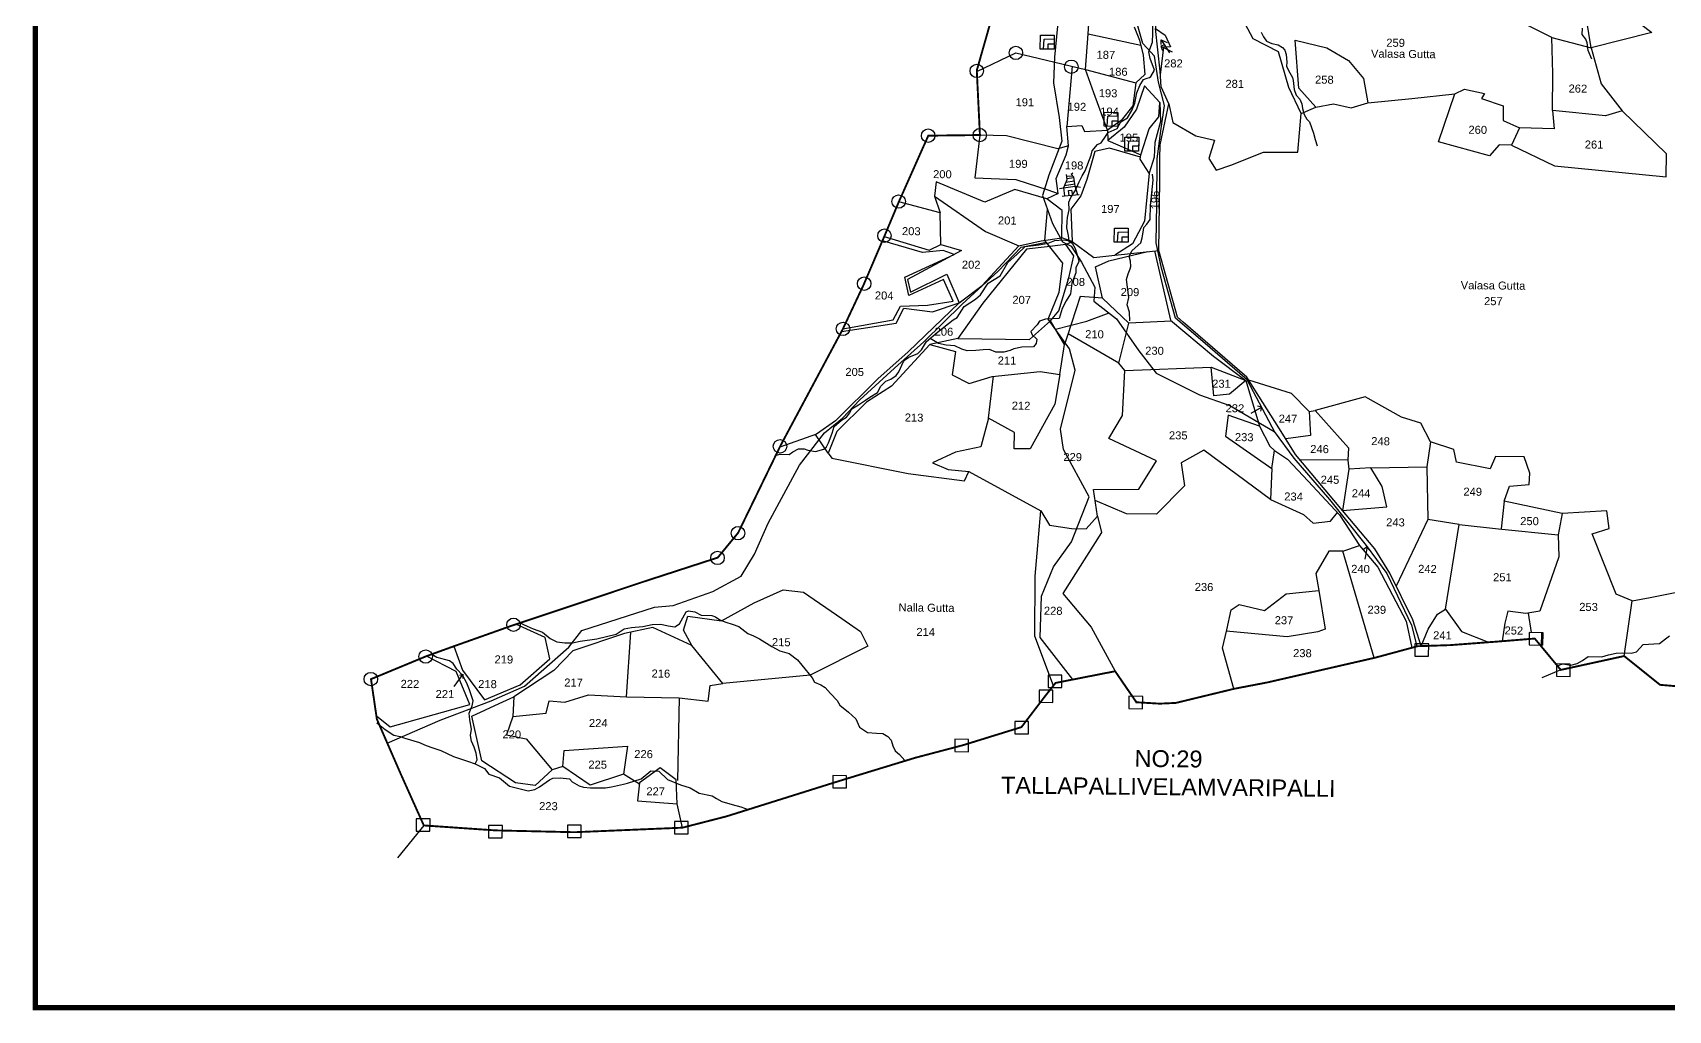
# Model space of a CAD drawing. Header units: inches. Extents: x 216030 to 222213, y 1586560 to 1591986.
# Drawn here: x 216030 to 219096, y 1586560 to 1588393 of the extents above; entities that cross this region are included whole.
import ezdxf

# ---------------------------------------------------------------- set-up
doc = ezdxf.new("R2010")
doc.units = ezdxf.units.IN
doc.header["$LTSCALE"] = 15
doc.header["$MEASUREMENT"] = 0
for name, color, linetype in [('BOUNDRY STONES', 240, 'Continuous'), ('DIMENSION', 1, 'Continuous'), ('PLOTS', 7, 'Continuous'), ('PLOTS NO', 7, 'Continuous'), ('ROADS', 1, 'Continuous'), ('STREAMS', 4, 'Continuous'), ('VILLAGE', 7, 'Continuous'), ('VILLAGE BOUNDRY', 5, 'Continuous'), ('wells', 7, 'Continuous')]:
    doc.layers.add(name, color=color, linetype=linetype)
doc.styles.get("Standard").update_dxf_attribs({"font": 'arial.ttf'})

# ---------------------------------------------------------------- blocks, each defined once
blk = doc.blocks.new('VBV BVB')
at = {"layer": 'wells'}
for points in [[(18263.9, 9973.8), (18300.3, 9973.8), (18300.3, 9936.9), (18263.9, 9936.9)], [(18274.1, 9963.3), (18300.3, 9964.6), (18300.3, 9936.9), (18272.6, 9936.9)], [(18285.1, 9951.1), (18300.3, 9951.1), (18300.3, 9936.9), (18285.1, 9936.9)]]:
    blk.add_lwpolyline(points, close=True, dxfattribs=at)
blk = doc.blocks.new('gdggfg')
at = {"layer": 'PLOTS NO'}
for points in [[(18497.2, 7814.7), (18501.3, 7805), (18512.2, 7809.6)], [(18501.3, 7805), (18515.5, 7835.3)]]:
    blk.add_lwpolyline(points, dxfattribs=at)

msp = doc.modelspace()

# ---------------------------------------------------------------- linework, layer by layer
at = {"layer": 'BOUNDRY STONES'}
for points in [[(218861.1, 1587267.7), (218835.4, 1587268), (218835.2, 1587244.9), (218860.9, 1587244.6)], [(218646.8, 1587246.8), (218621.1, 1587247), (218620.9, 1587223.9), (218646.6, 1587223.7)], [(218912.2, 1587208.9), (218886.5, 1587209.2), (218886.2, 1587186.1), (218911.9, 1587185.8)], [(217959.3, 1587188.1), (217933.6, 1587188.3), (217933.4, 1587165.2), (217959.1, 1587165)], [(217942.4, 1587160), (217916.7, 1587160.3), (217916.5, 1587137.2), (217942.2, 1587136.9)], [(218110.8, 1587148.3), (218085.1, 1587148.5), (218084.9, 1587125.5), (218110.6, 1587125.2)], [(217897, 1587101.3), (217871.3, 1587101.5), (217871, 1587078.4), (217896.7, 1587078.2)], [(217784.4, 1587067.6), (217758.7, 1587067.9), (217758.4, 1587044.8), (217784.2, 1587044.5)], [(217555.8, 1586999.6), (217530.1, 1586999.9), (217529.8, 1586976.8), (217555.5, 1586976.6)], [(216775, 1586918.5), (216749.3, 1586918.8), (216749.1, 1586895.7), (216774.8, 1586895.4)], [(216910.6, 1586906.1), (216884.9, 1586906.4), (216884.7, 1586883.3), (216910.4, 1586883)], [(217058.4, 1586906.8), (217032.7, 1586907), (217032.4, 1586883.9), (217058.1, 1586883.7)], [(217259.1, 1586913.7), (217233.3, 1586913.9), (217233.1, 1586890.8), (217258.8, 1586890.6)]]:
    msp.add_lwpolyline(points, close=True, dxfattribs=at)
for points in [[(218894.4, 1587198), (218858.9, 1587183.1)], [(216763.4, 1586906.3), (216714.1, 1586845.6)]]:
    msp.add_lwpolyline(points, dxfattribs=at)
for centre in [(217873.1, 1588355.2), (217799.8, 1588321.3), (217977, 1588329.2), (217708.7, 1588199.9), (217805.4, 1588201), (217653.3, 1588076.4), (217626.7, 1588012.3), (217588.7, 1587922.4), (217549.1, 1587837.5), (217431, 1587617.3), (217352.3, 1587454.4), (217313.8, 1587408), (216931.5, 1587282.6), (216766.9, 1587223), (216664.1, 1587180.8)]:
    msp.add_circle(centre, 12.6, dxfattribs=at)
at = {"layer": 'PLOTS'}
for points in [[(219229.4, 1588437.8), (219068.2, 1588475.8), (219092, 1588553.6), (219029.4, 1588538.2), (218990.3, 1588496.4), (219008.5, 1588436.4), (219065, 1588393.1), (218951.4, 1588364.6), (218938.9, 1588441.3), (218904.9, 1588517.5), (218846.1, 1588536.9), (218772.4, 1588634.2), (218946.9, 1588618), (219107.9, 1588609.7)], [(218008.4, 1588391), (218015, 1588483.8), (218096.4, 1588490.5)], [(218160, 1588259.8), (218167.4, 1588224.6), (218210.2, 1588199.5), (218245.6, 1588191.3), (218234.5, 1588157.3), (218248.3, 1588135), (218275.7, 1588144.6), (218336.9, 1588168.8), (218401.7, 1588168.7), (218407.7, 1588241.4), (218384.8, 1588290.4), (218365.2, 1588357.4), (218317.7, 1588381.8), (218282.6, 1588447.3), (218241.2, 1588474.4), (218207.7, 1588482.6), (218190, 1588437.7), (218133.9, 1588419.5), (218135, 1588400.9)], [(217978.6, 1588001.5), (218019.5, 1587971.5), (218053, 1587975.1), (218141.3, 1587984.7), (218142.7, 1588115.3), (218143.2, 1588157.4), (218143.4, 1588182.7), (218152.9, 1588227), (218160, 1588259.8), (218145.2, 1588291.2), (218143.3, 1588321), (218135, 1588400.9), (218152.8, 1588388.3), (218163, 1588366.6), (218149.5, 1588365.6), (218143.7, 1588313.7)], [(218094.9, 1588403.9), (218104.8, 1588379.3), (218111.7, 1588350.7), (218114.5, 1588314.9), (218097.7, 1588298.8), (218092, 1588255.6), (218070.6, 1588228.3), (218044.5, 1588210.2), (218019.5, 1588280), (218003.7, 1588324.3), (218097.7, 1588298.8)], [(218003.7, 1588324.3), (218008.4, 1588391), (218107.1, 1588369.6)], [(218877.5, 1588384), (218832.5, 1588406.6)], [(218435.4, 1588253.2), (218403.7, 1588288.8), (218396.4, 1588379.2), (218455.7, 1588364.6), (218496.3, 1588341.1), (218524.8, 1588307), (218532.9, 1588261.3)], [(218878.7, 1588247.3), (218879.6, 1588316.3), (218877.5, 1588384), (218951.4, 1588364.6), (218970.2, 1588297.1), (219009.4, 1588246.5)], [(217800, 1588320), (217872.8, 1588355.4), (218003.7, 1588324.3)], [(217978.3, 1588330.3), (217968.3, 1588216.9), (217996.8, 1588219.1), (218001.7, 1588208), (218044.5, 1588210.2), (218045.5, 1588190.6), (218107.3, 1588164.1), (218122.7, 1588212.7), (218140.9, 1588235.2), (218143.1, 1588262.3), (218114.4, 1588293.4), (218098.9, 1588249.7), (218076, 1588216), (218045.5, 1588190.6)], [(218407.7, 1588241.4), (218435.4, 1588253.2), (218468.1, 1588259.7), (218501.3, 1588252), (218532.9, 1588261.3), (218615, 1588269.9), (218696, 1588278.3), (218714.1, 1588286.9), (218751.7, 1588278.7), (218746, 1588269.8), (218786.6, 1588255.9), (218786.4, 1588228.1), (218816.8, 1588214.6), (218802.3, 1588182.3), (218778.8, 1588182.5), (218760.8, 1588162.1), (218664.9, 1588188.2), (218696, 1588278.3)], [(218143.1, 1588262.3), (218144.3, 1588226.7), (218133.4, 1588186.8), (218132.4, 1588159.9), (218122.6, 1588129.8), (218106.2, 1588155.7), (218107.3, 1588164.1)], [(218802.3, 1588182.3), (218882.5, 1588143.5), (219091.8, 1588122.8), (219092.3, 1588165.7), (219009.4, 1588246.5), (218978.5, 1588237.4), (218878.7, 1588247.3), (218881.9, 1588212.9), (218816.8, 1588214.6)], [(217952.5, 1588091.5), (217948.4, 1588119.7), (217967.6, 1588163.8), (217972, 1588180.9), (217968.3, 1588216.9)], [(218106.7, 1588159.9), (218048.4, 1588176.2), (218021.3, 1588170.4), (218005.9, 1588117.4), (217995, 1588086.8), (217976, 1588061.8), (217978.6, 1588001.5), (217959.1, 1588008.3), (217959.6, 1588059.8), (217931.1, 1588081.3), (217871, 1588098.7), (217814.6, 1588075.4), (217723.5, 1588113.4), (217720.8, 1588086.4), (217731.4, 1588055.1), (217653.6, 1588075.6)], [(217805.7, 1588201.1), (217796.3, 1588120.6), (217872.9, 1588117.4), (217932.8, 1588098.5), (217952.5, 1588091.5), (217931.1, 1588081.3)], [(217972, 1588180.9), (217951.9, 1588175.4), (217855.2, 1588199.7), (217805.7, 1588201.1)], [(218122.6, 1588129.8), (218114.3, 1588039.8), (218091.5, 1587997.2), (218058.8, 1587975.7)], [(217720.8, 1588086.4), (217816.3, 1588020.5), (217878.7, 1587993.4), (217920.5, 1588002.4), (217959.1, 1588008.3)], [(217626.4, 1588010.8), (217710.8, 1587985.2), (217732.4, 1587995.6), (217731.4, 1588055.1)], [(217732.4, 1587995.6), (217771, 1587984.5), (217670, 1587930.4), (217675.4, 1587906.5), (217743.9, 1587939.9), (217766.8, 1587886.4), (217810.2, 1587919.2), (217878.7, 1587993.4)], [(217966.5, 1587995.6), (217931.5, 1587991.5), (217893.1, 1587987), (217811.4, 1587886), (217764.6, 1587819.5), (217711.9, 1587808.4), (217759.9, 1587795.4), (217753.6, 1587751.2), (217785.7, 1587735.4), (217828.5, 1587748.4), (217918.8, 1587757.5), (217955.7, 1587751.8), (217964.5, 1587808.5)], [(218035.4, 1587895), (217993.3, 1587898.4), (217969.2, 1587823.2), (217964.5, 1587808.5), (217938, 1587852.5), (217953.8, 1587871.3), (217972.3, 1587933.1), (217981.7, 1587974.4), (217966.5, 1587995.6), (217978.6, 1588001.5)], [(218164.7, 1587852.3), (218085, 1587848.5), (218035.4, 1587895), (218022.3, 1587953.8), (218047, 1587965.4), (218120.6, 1587982.4)], [(218132.7, 1587983.8), (218162.9, 1587853.7), (218243.6, 1587786.5), (218303.8, 1587740.6), (218329.9, 1587655.4), (218349.3, 1587617.5), (218357.6, 1587609.7), (218382.1, 1587593.2), (218420.7, 1587551.9), (218479.7, 1587489), (218517.1, 1587431.4), (218551.7, 1587390.7), (218579.2, 1587338), (218604.5, 1587289.6), (218615.1, 1587239.4)], [(218633, 1587242.6), (218617.2, 1587291.7), (218574.2, 1587379.3), (218545.6, 1587425), (218481.9, 1587501), (218397.2, 1587602.1), (218373.2, 1587640.3), (218305.7, 1587747.3), (218186.4, 1587850.4), (218176.1, 1587859.3), (218141.3, 1587984.7)], [(217766.8, 1587886.4), (217671.3, 1587794.6), (217614.5, 1587743.6), (217534.9, 1587664.9), (217499.3, 1587640.4), (217430.6, 1587615.9)], [(217546.2, 1587832.6), (217648.8, 1587848.3), (217663.2, 1587876.3), (217716.5, 1587869.7), (217766.8, 1587886.4)], [(217764.6, 1587819.5), (217898.6, 1587817.7), (217938, 1587852.5)], [(218066.3, 1587773.4), (218085, 1587848.5)], [(217711.9, 1587808.4), (217639.9, 1587729.9), (217593.1, 1587700), (217537.7, 1587645), (217521.5, 1587604.4), (217528, 1587595.2), (217671.5, 1587566.2), (217776.9, 1587552.6), (217784.9, 1587570.4)], [(217821.6, 1587669.9), (217807.6, 1587616.3), (217760.2, 1587606.3), (217717.1, 1587586.6), (217745.9, 1587573.9), (217784.9, 1587570.4), (217919.9, 1587496.3), (217936.4, 1587469.7), (217977.4, 1587463), (218004.9, 1587462.7), (218026, 1587486.2), (218018.3, 1587536.5), (218103.3, 1587537), (218136.6, 1587590.1), (218047.4, 1587631.8), (218073.1, 1587674.9), (218077.4, 1587759.6), (218066.3, 1587773.4), (217970.8, 1587828.3)], [(217955.7, 1587751.8), (217946.1, 1587696.6), (217900, 1587612.3), (217870.1, 1587612.3), (217870.2, 1587643.5), (217821.6, 1587669.9), (217831.2, 1587748.6)], [(218077.4, 1587759.6), (218239.4, 1587765.6), (218303.8, 1587740.6), (218273.3, 1587715.1), (218243.8, 1587712.1), (218239.4, 1587765.6)], [(218309, 1587742.2), (218389.2, 1587717), (218423.1, 1587682.6), (218425.1, 1587637.5), (218379, 1587631.1)], [(218650.1, 1587625.5), (218632.2, 1587661), (218595.8, 1587671.8), (218527.8, 1587709.9), (218434.2, 1587684.4)], [(218329.9, 1587655.4), (218271.2, 1587675.8), (218266.1, 1587636.5), (218353, 1587575.7), (218357.6, 1587609.7)], [(218423.1, 1587682.6), (218434.2, 1587684.4), (218496.8, 1587614.5), (218495.4, 1587591.4), (218405.5, 1587592.2)], [(217521.5, 1587604.4), (217497.6, 1587639.2)], [(218788.3, 1587514.5), (218798.2, 1587542.4), (218834.9, 1587545.9), (218836.3, 1587567.1), (218825.5, 1587597.6), (218772.2, 1587598.2), (218762.3, 1587575.1), (218698.9, 1587587.6), (218694.1, 1587611.1), (218650.1, 1587625.5), (218643.6, 1587578.6)], [(218350.1, 1587517.6), (218225.4, 1587610.1), (218182.6, 1587586.5), (218188.9, 1587543.5), (218136.9, 1587490.1), (218080.7, 1587490.9), (218021.5, 1587515.7)], [(218353, 1587575.7), (218350.1, 1587517.6), (218412.1, 1587489.5), (218430.1, 1587473.2), (218462.7, 1587476.7), (218475.9, 1587493)], [(218495.4, 1587591.4), (218496.9, 1587574.3), (218485.1, 1587497.2), (218568.6, 1587504), (218559.7, 1587542.2), (218538.2, 1587576.7), (218496.9, 1587574.3)], [(218538.2, 1587576.7), (218643.6, 1587578.6), (218645.3, 1587480.2), (218586.1, 1587354.9)], [(218897, 1587491.1), (218788.3, 1587514.5), (218782.8, 1587462.3)], [(217943.4, 1587168.4), (217908.3, 1587261), (217909.4, 1587374.1), (217919.9, 1587496.3)], [(218026, 1587486.2), (218033.3, 1587455.8), (217961.1, 1587341.6), (218014.2, 1587278.2), (218059.1, 1587195.5)], [(218678.6, 1587311.6), (218704, 1587470.5), (218645.3, 1587479.9)], [(218704, 1587470.5), (218777.7, 1587462.8), (218889.2, 1587451.1), (218891, 1587410.2), (218855.4, 1587308.1), (218828.9, 1587303.8), (218795, 1587308), (218789.5, 1587285.7), (218784.4, 1587251.8)], [(219013.2, 1587224), (219028.1, 1587327.3), (218998.3, 1587340), (218953.3, 1587453.5), (218985.1, 1587463.3), (218980.6, 1587496.1), (218897, 1587491.1), (218889.2, 1587451.1)], [(219028.1, 1587327.3), (219061.7, 1587333.9), (219115.1, 1587344.5), (219147.7, 1587351), (219187.5, 1587389.9), (219209.7, 1587432.6), (219236.6, 1587439.2), (219271.1, 1587475.9), (219262.8, 1587331.4), (219194.8, 1587160.3)], [(218485.8, 1587420.7), (218459.8, 1587420.5), (218435, 1587378.6), (218441, 1587347)], [(218544.5, 1587220.5), (218485.8, 1587420.7), (218517.1, 1587431.4)], [(217266, 1587243.5), (217250.4, 1587272.7), (217258.5, 1587298.9), (217321.4, 1587290.1), (217382.3, 1587323.6), (217436.7, 1587347.9), (217474.9, 1587343.8), (217546.7, 1587294.1), (217581.9, 1587269.9), (217595.5, 1587242.8), (217487.7, 1587188.2), (217323.6, 1587172.5)], [(218281.8, 1587162.5), (218260.3, 1587238.9), (218268.2, 1587273.4), (218276.7, 1587310.9), (218291.4, 1587320.6), (218339, 1587309.5), (218379.4, 1587340.7), (218441, 1587347), (218452.5, 1587274.7), (218438.8, 1587269.1), (218381.8, 1587259.8), (218267.5, 1587270.7)], [(218633, 1587242.6), (218646, 1587274.4), (218663.6, 1587302.8), (218678.6, 1587311.6), (218708.5, 1587270.2), (218759.2, 1587249.9)], [(218858.1, 1587241.8), (218858.8, 1587267.4), (218839.8, 1587267.9), (218833.8, 1587304.6)], [(216819.8, 1587242.4), (216835.6, 1587197.8), (216877.4, 1587141.9), (216944.1, 1587170.2), (216999.6, 1587218.6), (216990.8, 1587258.6), (216935.9, 1587283.5)], [(217241.7, 1587145.4), (217296.5, 1587139.4), (217299.8, 1587168.7), (217323.6, 1587172.5), (217266, 1587243.5), (217192.9, 1587277.6), (217139.6, 1587266), (217042.8, 1587233.6), (217006.8, 1587196.9), (216931.8, 1587147.3)], [(217143.4, 1587147.4), (217151.3, 1587268.5)], [(216674.5, 1587111.8), (216700.3, 1587091.1), (216849.7, 1587133.2), (216824.3, 1587195), (216768.1, 1587223.7)], [(217024.2, 1587017.1), (217003.7, 1587010.6), (216972.2, 1586981.5), (216935, 1586985.9), (216872, 1587027.2), (216853.1, 1587111.4), (216904.8, 1587134.9), (216931.8, 1587147.3), (216930.4, 1587110.6), (216918.5, 1587076.1), (216955, 1587069), (217003.7, 1587010.6)], [(216930.4, 1587110.6), (216992.8, 1587117), (216998.2, 1587140), (217027.7, 1587137.4), (217071.9, 1587151.1), (217143.4, 1587147.4), (217241.7, 1587145.4), (217238.7, 1586990.3)], [(217167.6, 1586983.4), (217137.5, 1587002.5), (217075.3, 1586981.9), (217024.2, 1587017.1), (217026.6, 1587047.1), (217145.2, 1587054.7), (217137.5, 1587002.5)], [(217248.1, 1586902.1), (217238.1, 1586946.9), (217236.5, 1586992), (217206.4, 1587014.5), (217167.9, 1586986), (217164.1, 1586952.2), (217238.1, 1586946.9)]]:
    msp.add_lwpolyline(points, dxfattribs=at)
at = {"layer": 'PLOTS NO'}
for points in [[(218145.3, 1588370.9), (218145.6, 1588379.6), (218156.5, 1588374.6)], [(218145.6, 1588379.6), (218161.3, 1588355)], [(216836.6, 1587190.2), (216819.9, 1587167.1)], [(216830.7, 1587188.4), (216836.6, 1587190.2), (216836.6, 1587181.9)]]:
    msp.add_lwpolyline(points, dxfattribs=at)
at = {"layer": 'ROADS', "color": 1}
for points in [[(217951.2, 1588405.5), (217945.6, 1588347), (217943.6, 1588299.1), (217954.5, 1588233.8), (217959.1, 1588189.9), (217934.6, 1588125.6), (217923.2, 1588087.6), (217941.8, 1588035), (217960.3, 1588000.8), (217976.6, 1587992.4), (217996.1, 1587962.8), (218021.1, 1587915.7), (218018.9, 1587889.3), (218061.9, 1587856.7), (218103.4, 1587796.2), (218135.8, 1587754.5), (218217, 1587713.8), (218274.3, 1587693.9), (218357.4, 1587645.3), (218394.1, 1587595.3), (218460.7, 1587517.6), (218529.4, 1587431.1), (218568.2, 1587378.8), (218614.6, 1587281.6), (218624.5, 1587242.3)], [(218359.2, 1587642.8), (218306.3, 1587741.9), (218223.3, 1587813.7), (218172, 1587857.9), (218145.9, 1587951.6), (218136.1, 1587998.8), (218137.1, 1588072.1), (218138.2, 1588156.7), (218145.7, 1588213.1), (218151.5, 1588256.3), (218140.3, 1588300), (218132.9, 1588348.7), (218111.2, 1588372.6), (218101.3, 1588407.9)]]:
    msp.add_lwpolyline(points, dxfattribs=at)
at = {"layer": 'ROADS'}
for points in [[(217980.1, 1587180), (217918.7, 1587258.8), (217921.4, 1587336.4), (217943.7, 1587391.2), (217977.1, 1587438.3), (218010.3, 1587522.5), (217962.2, 1587611.2), (217956.5, 1587649.6), (217984.1, 1587760), (217973.8, 1587799.9), (217933.9, 1587855.8), (217954.1, 1587906.6), (217961.1, 1587961.1), (217927.6, 1588003.5), (217932.5, 1588061.3)], [(216694.9, 1587060.8), (216794.3, 1587103.7), (216889.6, 1587139.8), (216951.8, 1587167.6), (217035, 1587240.6), (217059.7, 1587272.1), (217195.9, 1587315.7), (217230.8, 1587318.7), (217305, 1587344.9), (217358.2, 1587373.5), (217383, 1587415.3), (217409, 1587473.5), (217467.5, 1587581.9), (217514.2, 1587642.7), (217547.9, 1587670.1), (217580.5, 1587704.7), (217645.7, 1587763.9), (217700.4, 1587813.5), (217772.6, 1587883.8), (217839.7, 1587945.6), (217883, 1587991), (217930.2, 1588000.2)], [(217548.8, 1587837.4), (217642.8, 1587854.5), (217656.8, 1587880.3), (217707.7, 1587882.3), (217755.6, 1587889.4), (217737.6, 1587930), (217672.3, 1587900.1), (217664.7, 1587934.4), (217757.4, 1587977.2), (217737, 1587984.4), (217698.3, 1587980.8), (217622.9, 1588002.6)], [(217947.2, 1587837.3), (218006.2, 1587851.9), (218047.8, 1587867.5)]]:
    msp.add_lwpolyline(points, dxfattribs=at)
at = {"layer": 'STREAMS', "color": 4}
for points in [[(217972.8, 1588001.5), (217971.8, 1588012.4), (217968.5, 1588027.3), (217968.9, 1588038.7), (217969.8, 1588046.7), (217972.8, 1588060.7), (217972.1, 1588075), (217976.2, 1588083.8), (217984.4, 1588096.6), (217991.7, 1588113.4), (217997.5, 1588124.8), (218002.8, 1588133.8), (218014.1, 1588163.1), (218015.9, 1588171.7), (218026, 1588183.5), (218033.2, 1588186.7), (218040.9, 1588198.1), (218046.2, 1588205.7), (218063, 1588213.4), (218069.6, 1588226), (218082.6, 1588233.4), (218090.6, 1588247.4), (218096.1, 1588261.1), (218099.9, 1588280.5), (218105.5, 1588293.7), (218112.2, 1588305.3), (218118.9, 1588307.9), (218123.7, 1588309.3), (218126.1, 1588311.1), (218133.2, 1588322.7), (218124.5, 1588344.6), (218122.4, 1588356.9), (218129.4, 1588375.2), (218129.9, 1588391.6), (218129.7, 1588405.1)], [(218332.8, 1588393.8), (218337.5, 1588385.5), (218342.8, 1588376.9), (218353, 1588372.8), (218364.6, 1588370.4), (218372.8, 1588365.3), (218377.1, 1588360), (218379.7, 1588351.9), (218381.1, 1588337.9), (218380, 1588330.1), (218384.1, 1588322.2), (218391.4, 1588308.9), (218392.6, 1588303.3), (218394.9, 1588286.6), (218398.5, 1588275.6), (218405.5, 1588268.1), (218409, 1588259.9), (218410.2, 1588251), (218413.6, 1588239.7), (218418.3, 1588230.9), (218423.6, 1588225.6), (218431, 1588204.4), (218433.9, 1588193), (218438, 1588181)], [(218952.7, 1588343.5), (218945.6, 1588359.4), (218943.7, 1588373.8), (218941.4, 1588380.9), (218934.7, 1588389.8), (218935.1, 1588401.5)], [(218086.9, 1587852.5), (218085.9, 1587869), (218081.5, 1587882.7), (218084.8, 1587896.6), (218080.6, 1587930.1), (218083.5, 1587940.9), (218087.3, 1587949.9), (218088.8, 1587954.8), (218088, 1587964.7), (218085.6, 1587974.1), (218091.1, 1587984.3), (218107.5, 1587999.2), (218109.5, 1588008), (218111.9, 1588019.1), (218112.6, 1588027.6), (218118.4, 1588033.8), (218125, 1588042.6), (218125.5, 1588068.9), (218130.6, 1588116.4), (218129, 1588127.5)], [(217422.6, 1587600.1), (217430.8, 1587602.6), (217448.1, 1587601.8), (217455, 1587606.8), (217465.8, 1587612.7), (217476.3, 1587612.6), (217483.4, 1587610.2), (217497.8, 1587607.8), (217513.1, 1587611.9), (217518, 1587616.1), (217522, 1587624), (217528.5, 1587642.1), (217532.8, 1587654.5), (217546.1, 1587666.1), (217555.5, 1587672), (217561.8, 1587680.1), (217565.8, 1587687.8), (217578.1, 1587695), (217591.5, 1587703.9), (217599.5, 1587709.2), (217613.8, 1587718.4), (217620.1, 1587730), (217629.3, 1587739.5), (217638.7, 1587743.4), (217649, 1587750.4), (217653.6, 1587757.1), (217662.5, 1587776.6), (217668, 1587781.6), (217672.3, 1587784.4), (217689.4, 1587791.1), (217696, 1587798.2), (217705.8, 1587814.2), (217726.1, 1587831.5), (217755.8, 1587854.8), (217763.2, 1587859.2), (217775.9, 1587879.5), (217797.6, 1587893.1), (217807, 1587901.3), (217821.2, 1587923), (217843.7, 1587937.2), (217857.9, 1587962), (217875.6, 1587977.4), (217890.5, 1587992.3), (217915.8, 1587995.4), (217933.6, 1587998.6), (217946.4, 1588003.3), (217961.8, 1588004.3), (217970.8, 1588003.6), (217978.4, 1587998.2), (217984.3, 1587988.2), (217989.5, 1587972), (217991.1, 1587964.1), (217985.6, 1587951.9), (217985.2, 1587942.9), (217977.9, 1587923.4), (217975.5, 1587903.3), (217967.4, 1587890.4), (217959.9, 1587876), (217954, 1587857), (217928.8, 1587855.6), (217917.1, 1587852.3), (217912.8, 1587845.2), (217901.3, 1587832.9), (217903.8, 1587826.1), (217912.5, 1587818.3), (217911.3, 1587810.4), (217905.9, 1587804), (217884.3, 1587803), (217869.3, 1587800.1), (217862.1, 1587796.8), (217850.8, 1587794), (217835.8, 1587793.9), (217823.6, 1587798.6), (217812, 1587798.4), (217797.8, 1587796.8), (217781.6, 1587796.2), (217771.5, 1587799.7), (217758.8, 1587806), (217742.4, 1587807), (217728.2, 1587810.3), (217712.2, 1587819.5)], [(216942.3, 1587287.2), (216957.1, 1587280.3), (216968.1, 1587274.9), (216986, 1587268.8), (217000.2, 1587256.8), (217012.9, 1587250.5), (217027.8, 1587248.9), (217041.8, 1587248.8), (217056.2, 1587252), (217087.8, 1587256.2), (217123.6, 1587264.8), (217138.9, 1587275.1), (217152.8, 1587277.8), (217173.6, 1587279.2), (217191.4, 1587283.3), (217207.4, 1587283.7), (217221.5, 1587280.4), (217233.6, 1587278.9), (217242.4, 1587284.7), (217255, 1587306.8), (217259.5, 1587309), (217271.3, 1587306.7), (217283.1, 1587300.9), (217303.2, 1587300.1), (217309.9, 1587297.5), (217318.3, 1587291.8), (217329.2, 1587287.5), (217341.3, 1587284), (217353.9, 1587279.1), (217370.7, 1587266.2), (217381.6, 1587261.6), (217392.8, 1587256.4), (217415.8, 1587242.1), (217430.9, 1587233.8), (217448, 1587228.6), (217463.7, 1587216.6), (217471.7, 1587207), (217491.5, 1587183.3), (217495.7, 1587175.1), (217507.7, 1587169.9), (217515.8, 1587165.1), (217525.6, 1587153.7), (217538.4, 1587140.9), (217543.4, 1587131.6), (217559.6, 1587118.5), (217573.2, 1587106), (217580.1, 1587090.7), (217595, 1587080.3), (217611.9, 1587079.3), (217623.7, 1587078.9), (217632.9, 1587073.4), (217639.3, 1587066), (217642.6, 1587055.3), (217646.7, 1587046.3), (217654.8, 1587039.4), (217664.8, 1587028.4)], [(218887.8, 1587205.9), (218898, 1587209.1), (218913.1, 1587207), (218924.9, 1587210.2), (218935.1, 1587215.6), (218945.6, 1587223.1), (218971.5, 1587222.6), (218984.1, 1587226.3), (218998.2, 1587229.7), (219010, 1587229.9), (219026.5, 1587229.2), (219036.6, 1587232.1), (219048.9, 1587245.7), (219068.9, 1587247.1), (219079.4, 1587247.6), (219090.7, 1587256), (219097.9, 1587261.9)], [(216675.4, 1587098.6), (216690.7, 1587086.2), (216707.1, 1587075.9), (216718.9, 1587073), (216727.8, 1587070.1), (216755.5, 1587062), (216764.4, 1587057.7), (216776.4, 1587053.3), (216795.4, 1587047), (216819.1, 1587035.5), (216845.1, 1587026.9), (216859.9, 1587021.7), (216863.6, 1587029.5), (216861.7, 1587041.6), (216857.7, 1587052.8), (216852.7, 1587064.6), (216850.9, 1587075), (216852.7, 1587087), (216849.8, 1587104.1), (216848.5, 1587117), (216854, 1587130.7), (216855.7, 1587140.2), (216849.2, 1587160.6), (216844, 1587173.3), (216836, 1587188.2), (216825.5, 1587199.5), (216818.3, 1587210.2), (216811.7, 1587215.3), (216804.4, 1587217.1), (216795.2, 1587219.1), (216787.9, 1587221.2), (216778.7, 1587227.1)], [(216859.9, 1587021.9), (216877.2, 1587013.1), (216885.5, 1587002.6), (216905.3, 1586995.7), (216923.7, 1586980.1), (216959.2, 1586971), (216971.2, 1586974), (216980.3, 1586978.7), (216999.2, 1586991.6), (217005.4, 1586995.2), (217018.8, 1586995.9), (217036.7, 1586993.5), (217041.2, 1586988.1), (217054.5, 1586980.7), (217062.9, 1586977.8), (217076.1, 1586976.9), (217104.2, 1586976.8), (217114.9, 1586978.4), (217137.9, 1586983.5), (217144.9, 1586985.7), (217170.6, 1586993.5), (217188.7, 1587009), (217204.1, 1587008.3), (217220.2, 1586992.4), (217244.4, 1586982.4), (217262.9, 1586976.6), (217279.3, 1586966.9), (217303.6, 1586961.9), (217311.7, 1586956.8), (217321.8, 1586951.1), (217341.6, 1586945.5), (217357.8, 1586941.2), (217371.5, 1586936.3)]]:
    msp.add_lwpolyline(points, dxfattribs=at)
at = {"layer": 'VILLAGE'}
for points in [[(217967.4, 1588127), (217968.6, 1588117.1), (217962.3, 1588102.2), (217964.2, 1588086.9)], [(217966.7, 1588112.6), (217982.6, 1588115.1)], [(217967.7, 1588124.1), (217979.3, 1588124.8)], [(217968.3, 1588119.5), (217981.5, 1588121.7)], [(217988.9, 1588089.1), (217984.3, 1588104.9), (217981.5, 1588122.2), (217977, 1588127.5), (217980.1, 1588130)], [(217955, 1588100.9), (217962.3, 1588101.8), (217984.3, 1588104.9), (217994.5, 1588103.1)], [(217960.1, 1588086.2), (217964.2, 1588086.9), (217991.9, 1588089.4)], [(217964, 1588106.3), (217983.5, 1588109.4)], [(217972.9, 1588087.7), (217971.9, 1588097.2), (217977.2, 1588097.8), (217979.1, 1588088.3)]]:
    msp.add_lwpolyline(points, dxfattribs=at)
at = {"layer": 'VILLAGE BOUNDRY', "const_width": 10}
msp.add_lwpolyline([(216035.3, 1591570.6), (222208.1, 1591570.6), (222208.1, 1586564.6), (216035.3, 1586564.6)], close=True, dxfattribs=at)
at = {"layer": 'VILLAGE BOUNDRY'}
msp.add_lwpolyline([(217851.5, 1588504, 3.55, 3.55, 0), (217799.8, 1588322.2, 3.55, 3.55, 0), (217805.7, 1588201.1, 3.55, 3.55, 0), (217708.9, 1588199.9, 3.55, 3.55, 0), (217653.6, 1588075.6, 3.55, 3.55, 0), (217626.4, 1588010.8, 3.55, 3.55, 0), (217587.9, 1587920.7, 3.55, 3.55, 0), (217548.8, 1587837.4, 3.55, 3.55, 0), (217431.8, 1587618.4, 3.55, 3.55, 0), (217352.5, 1587455.1, 3.55, 3.55, 0), (217314.3, 1587408.6, 3.55, 3.55, 0), (217176.4, 1587363.8, 3.55, 3.55, 0), (216931.8, 1587282.2, 3.55, 3.55, 0), (216819.8, 1587242.4, 3.55, 3.55, 0), (216768.1, 1587223.7, 3.55, 3.55, 0), (216664.4, 1587180.7, 3.55, 3.55, 0), (216675.4, 1587105.5, 3.55, 3.55, 0), (216720.9, 1587001.1, 3.55, 3.55, 0), (216763.4, 1586906.3, 3.55, 3.55, 0), (216897.9, 1586897, 3.55, 3.55, 0), (217046.1, 1586893.6, 3.55, 3.55, 0), (217248.1, 1586902.1, 3.55, 3.55, 0), (217330.9, 1586923.4, 3.55, 3.55, 0), (217542.7, 1586989.9, 3.55, 3.55, 0), (217684.4, 1587033.2, 3.55, 3.55, 0), (217774.3, 1587056.9, 3.55, 3.55, 0), (217883.5, 1587090.7, 3.55, 3.55, 0), (217928.7, 1587149.9, 3.55, 3.55, 0), (217947.5, 1587173.6, 3.55, 3.55, 0), (218059.1, 1587195.5, 3.55, 3.55, 0), (218098.9, 1587137.3, 3.55, 3.55, 0), (218142.6, 1587134.7, 3.55, 3.55, 0), (218173, 1587136.1, 3.55, 3.55, 0), (218281.8, 1587162.5, 3.55, 3.55, 0), (218344.9, 1587174.6, 3.55, 3.55, 0), (218546.8, 1587221, 3.55, 3.55, 0), (218625.9, 1587242.4, 3.55, 3.55, 0), (218687.4, 1587244.5, 3.55, 3.55, 0), (218784.4, 1587251.8, 3.55, 3.55, 0), (218845.6, 1587256.8, 3.55, 3.55, 0), (218894.4, 1587198, 3.55, 3.55, 0), (219013.2, 1587224, 3.55, 3.55, 0), (219080.4, 1587170, 3.55, 3.55, 0), (219222.7, 1587158, 3.55, 3.55, 0)], format="xyseb", dxfattribs=at)
at = {"layer": 'VILLAGE BOUNDRY', "color": 6}
msp.add_lwpolyline([(217851.5, 1588504), (217799.8, 1588322.2), (217805.7, 1588201.1), (217708.9, 1588199.9), (217653.6, 1588075.6), (217626.4, 1588010.8), (217587.9, 1587920.7), (217548.8, 1587837.4), (217431.8, 1587618.4), (217352.5, 1587455.1), (217314.3, 1587408.6), (217176.4, 1587363.8), (216931.8, 1587282.2), (216819.8, 1587242.4), (216768.1, 1587223.7), (216664.4, 1587180.7), (216675.4, 1587105.5), (216720.9, 1587001.1), (216763.4, 1586906.3), (216897.9, 1586897), (217046.1, 1586893.6), (217248.1, 1586902.1), (217330.9, 1586923.4), (217542.7, 1586989.9), (217684.4, 1587033.2), (217774.3, 1587056.9), (217883.5, 1587090.7), (217928.7, 1587149.9), (217947.5, 1587173.6), (218059.1, 1587195.5), (218098.9, 1587137.3), (218142.6, 1587134.7), (218173, 1587136.1), (218281.8, 1587162.5), (218344.9, 1587174.6), (218546.8, 1587221), (218625.9, 1587242.4), (218687.4, 1587244.5), (218784.4, 1587251.8), (218845.6, 1587256.8), (218894.4, 1587198), (219013.2, 1587224), (219080.4, 1587170), (219222.7, 1587158)], dxfattribs=at)

# ---------------------------------------------------------------- block references
at = {"layer": 'PLOTS NO'}
for p, xscale, yscale, zscale, rotation in [((212912.6, 1601646.8), 0.710781751960323, 0.710781751960323, 0.710781751960323, 268.6320696722268), ((232256.6, 1584548.7), 0.7107817519603229, 0.7107817519603229, 0.7107817519603229, 144.4096645203973), ((229812.2, 1596172.7), 0.710781751960323, 0.710781751960323, 0.710781751960323, 194.9068836195158)]:
    msp.add_blockref('gdggfg', p, dxfattribs=dict(at, xscale=xscale, yscale=yscale, zscale=zscale, rotation=rotation))
at = {"layer": 'wells', "xscale": 0.7107817519603229, "yscale": 0.7107817519603229, "zscale": 0.7107817519603229, "rotation": 359.4143192848295}
for p in [(204865.5, 1581432.3), (204985.1, 1581287.7), (205024, 1581241.1), (205004.2, 1581070.5)]:
    msp.add_blockref('VBV BVB', p, dxfattribs=at)

# ---------------------------------------------------------------- texts
at = {"layer": 'DIMENSION', "insert": (218159.4, 1587047.2), "char_height": 31.547, "width": 386.876, "attachment_point": 2, "rotation": 359.4143}
msp.add_mtext('NO:29 TALLAPALLIVELAMVARIPALLI', dxfattribs=at)
at = {"layer": 'PLOTS NO'}
for s, rotation, p in [('187', 359.4143, (218024.2, 1588344.2)), ('Valasa Gutta', 359.4143, (218538.6, 1588346.4)), ('259', 359.4143, (218567.3, 1588366.8)), ('282', 359.4143, (218150.8, 1588328.1)), ('186', 359.4143, (218047.5, 1588312.5)), ('281', 359.4143, (218265.7, 1588289.8)), ('258', 359.4143, (218433.7, 1588297.6)), ('191', 359.4143, (217872.4, 1588255.3)), ('193', 359.4143, (218028.3, 1588272.2)), ('262', 359.4143, (218908.9, 1588280.9)), ('192', 359.4143, (217969.9, 1588246.8)), ('194', 359.4143, (218031.1, 1588237.8)), ('260', 359.4143, (218721.2, 1588203.6)), ('195', 359.4143, (218067.3, 1588189)), ('261', 359.4143, (218939.2, 1588175.9)), ('199', 359.4143, (217860.1, 1588139.8)), ('198', 359.4143, (217964.6, 1588136.8)), ('200', 359.4143, (217717.8, 1588120.3)), ('196', 89.4143, (218141.4, 1588061.7)), ('197', 359.4143, (218032.6, 1588055.2)), ('203', 359.4143, (217659.5, 1588013.4)), ('201', 359.4143, (217839.4, 1588033.5)), ('202', 359.4143, (217771.8, 1587950.6)), ('208', 359.4143, (217967.7, 1587918.4)), ('204', 359.4143, (217608.7, 1587892.8)), ('207', 359.4143, (217866.4, 1587884.7)), ('209', 359.4143, (218069.4, 1587899.3)), ('Valasa Gutta', 359.4143, (218706.8, 1587912.1)), ('257', 359.4143, (218750.5, 1587882.2)), ('206', 359.4143, (217720.7, 1587825)), ('210', 359.4143, (218002.9, 1587820.2)), ('211', 359.4143, (217838.9, 1587770.8)), ('230', 359.4143, (218115.4, 1587789.2)), ('205', 359.4143, (217553.4, 1587749.5)), ('231', 359.4143, (218240.9, 1587727.4)), ('212', 359.4143, (217865.3, 1587686.2)), ('232', 359.4143, (218266.1, 1587681.4)), ('213', 359.4143, (217664.7, 1587663.9)), ('247', 359.4143, (218365.6, 1587661.8)), ('235', 359.4143, (218159.9, 1587630.5)), ('233', 359.4143, (218283.5, 1587627.2)), ('248', 359.4143, (218539.1, 1587619.6)), ('229', 359.4143, (217962, 1587589.9)), ('246', 359.4143, (218424.7, 1587604.8)), ('245', 359.4143, (218444.3, 1587547.3)), ('244', 359.4143, (218502.6, 1587521.9)), ('249', 359.4143, (218711.8, 1587524.9)), ('234', 359.4143, (218376, 1587515.8)), ('243', 359.4143, (218567, 1587467.4)), ('250', 359.4143, (218818.3, 1587469.7)), ('240', 359.4143, (218501.5, 1587380.1)), ('242', 359.4143, (218626.9, 1587380.1)), ('251', 359.4143, (218767.4, 1587364.4)), ('236', 359.4143, (218208.2, 1587346.2)), ('Nalla Gutta', 359.4143, (217653.1, 1587307.7)), ('239', 359.4143, (218532, 1587303.5)), ('253', 359.4143, (218928.9, 1587308.8)), ('228', 359.4143, (217925.5, 1587301.6)), ('237', 359.4143, (218358.1, 1587283.8)), ('215', 359.4143, (217415.8, 1587242.7)), ('214', 359.4143, (217686.5, 1587261.8)), ('241', 359.4143, (218655, 1587255.5)), ('252', 359.4143, (218788.9, 1587264.5)), ('219', 359.4143, (216895.8, 1587210.3)), ('238', 359.4143, (218392.6, 1587222.1)), ('216', 359.4143, (217190.1, 1587183.8)), ('222', 359.4143, (216719.8, 1587164.4)), ('218', 359.4143, (216865.2, 1587164.1)), ('217', 359.4143, (217026.5, 1587166.9)), ('221', 359.4143, (216785.4, 1587145.4)), ('224', 359.4143, (217072.8, 1587091)), ('220', 359.4143, (216910.7, 1587069.7)), ('226', 359.4143, (217157.7, 1587032.8)), ('225', 359.4143, (217071.7, 1587013)), ('223', 359.4143, (216979.4, 1586935.2)), ('227', 359.4143, (217180.4, 1586962.9))]:
    msp.add_text(s, height=15, rotation=rotation, dxfattribs=at).set_placement(p)

doc.saveas('drawing.dxf')
